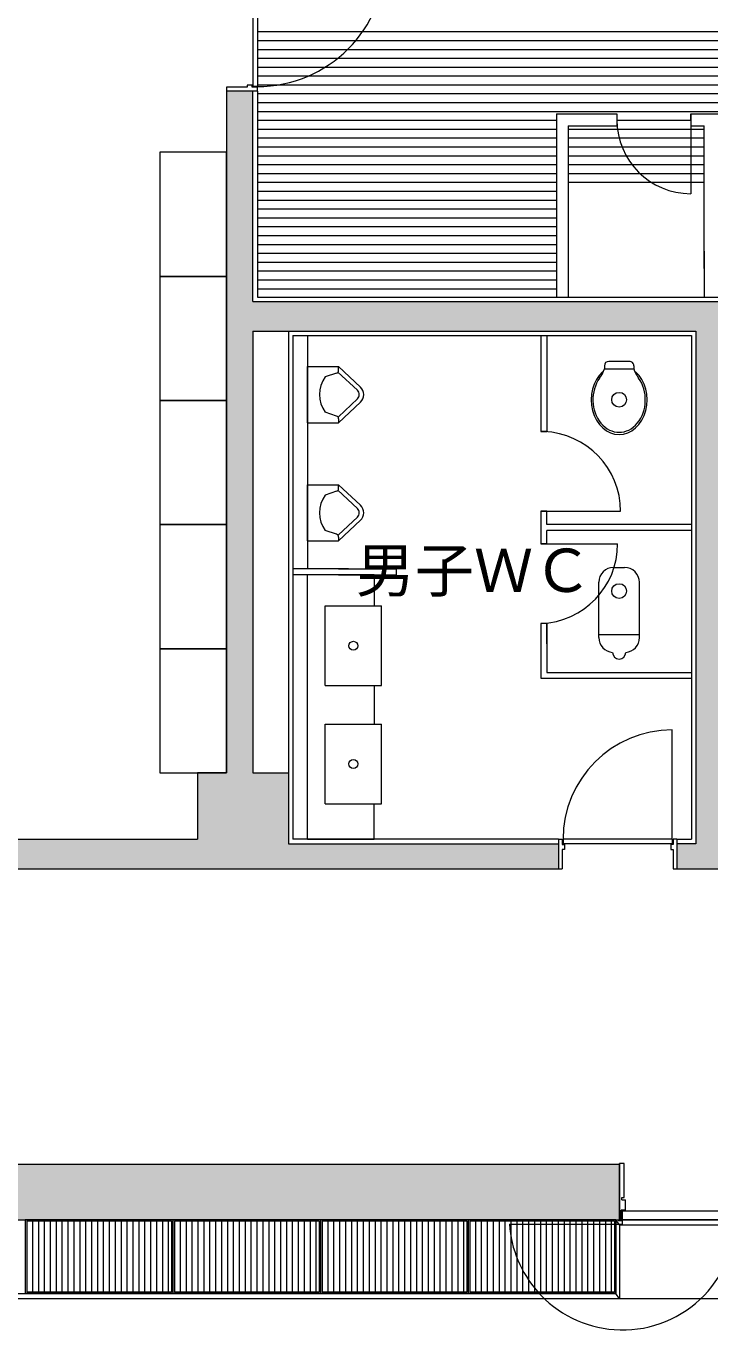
# Model space of a CAD drawing. Units: millimetres at full size, sheet at 1:200; details may follow other scales. Extents: x -96239 to 62349, y -170536 to 17264.
# Drawn here: x -9478 to -4846, y -51912 to -43087 of the extents above; entities that cross this region are included whole.
import ezdxf
from ezdxf.enums import TextEntityAlignment as Align

# ---------------------------------------------------------------- set-up
doc = ezdxf.new("R2010")
doc.units = ezdxf.units.MM
doc.header["$LTSCALE"] = 200
for name, color, linetype, lineweight in [('0-1_躯体', 7, 'Continuous', 9), ('0-2_建具', 7, 'Continuous', 9), ('0-3_仕上', 4, 'Continuous', 5), ('0-5_設備機器', 7, 'Continuous', 9)]:
    doc.layers.add(name, color=color, linetype=linetype, lineweight=lineweight)
doc.layers.add('0-4_室名', color=7, linetype='Continuous')
doc.styles.add('ＭＳ Ｐゴシック', font='')
doc.styles.get('ＭＳ Ｐゴシック').set_extended_font_data('MS PGothic')

msp = doc.modelspace()

# ---------------------------------------------------------------- linework, layer by layer
at = {"layer": '0-1_躯体'}
for p, q in [((-7911.1, -43526.2), (-8121.1, -43526.2)), ((-7941.1, -44951.2), (-7941.1, -43526.2)), ((-7911.1, -43526.2), (-7911.1, -44921.2)), ((-5886.1, -43681.2), (-5886.1, -43895.4)), ((-5886.1, -43681.2), (-5476.1, -43681.2)), ((-5476.1, -43681.2), (-5476.1, -43761.2)), ((-4976.1, -43681.2), (-4476.1, -43681.2)), ((-5806.1, -43761.2), (-5476.1, -43761.2)), ((-5806.1, -43761.2), (-5806.1, -43895.4)), ((-4886.1, -44727), (-4886.1, -43761.2)), ((-5886.1, -43883.4), (-5886.1, -44921.2)), ((-5806.1, -43883.4), (-5806.1, -44921.2)), ((-4886.1, -44610.3), (-4886.1, -44921.2)), ((-7911.1, -44921.2), (-1846.1, -44921.2)), ((-7941.1, -44951.2), (-1816.1, -44951.2)), ((-7941.1, -45151.2), (-4941.1, -45151.2)), ((-7941.1, -45151.2), (-7941.1, -48141.2)), ((-7701.1, -45151.2), (-7701.1, -48621.2)), ((-7671.1, -45181.2), (-4971.1, -45181.2)), ((-7671.1, -45181.2), (-7671.1, -48591.2)), ((-7571.1, -45181.2), (-7571.1, -46761.2)), ((-5991.1, -45182.6), (-5991.1, -45831.2)), ((-5951.1, -45182.6), (-5951.1, -45831.2)), ((-4971.1, -45181.2), (-4971.1, -46653.8)), ((-4941.1, -45151.2), (-4941.1, -48621.2)), ((-5951.1, -45831.2), (-5991.1, -45831.2)), ((-5991.1, -46371.2), (-5991.1, -46591.2)), ((-5991.1, -46371.2), (-5951.1, -46371.2)), ((-5951.1, -46461.2), (-5951.1, -46371.2)), ((-4971.1, -46461.2), (-5951.1, -46461.2)), ((-4971.1, -46501.2), (-5951.1, -46501.2)), ((-5951.1, -46591.2), (-5951.1, -46501.2)), ((-4971.1, -46501.2), (-4971.1, -47611.3)), ((-5951.1, -46591.2), (-5991.1, -46591.2)), ((-5961.1, -46591.2), (-5991.1, -46591.2)), ((-7294.8, -46761.2), (-7671.7, -46761.2)), ((-7294.8, -46801.2), (-7671.7, -46801.2)), ((-7571.1, -48591.2), (-7571.1, -46801.2)), ((-7361.7, -46801.2), (-6971.1, -46801.2)), ((-5991.1, -47131.2), (-5991.1, -47267.5)), ((-5951.1, -47131.2), (-5991.1, -47131.2)), ((-5951.1, -47131.2), (-5951.1, -47461.2)), ((-5951.1, -47267.5), (-5951.1, -47131.2)), ((-5951.1, -47461.2), (-4971.1, -47461.2)), ((-4971.1, -47501.2), (-4971.1, -48591.2)), ((-8316.1, -48141.2), (-8316.1, -48591.2)), ((-7941.1, -48141.2), (-7701.1, -48141.2)), ((-14016.1, -48591.2), (-8316.1, -48591.2)), ((-7701.1, -48621.2), (-5871.1, -48621.2)), ((-5871.1, -48591.2), (-7671.1, -48591.2)), ((-5871.1, -48591.2), (-5871.1, -48791.2)), ((-5071.1, -48591.2), (-4971.1, -48591.2)), ((-5071.1, -48591.2), (-5071.1, -48791.2)), ((-4941.1, -48621.2), (-5071.1, -48621.2)), ((-10706.1, -48791.2), (-5871.1, -48791.2)), ((-5071.1, -48791.2), (-4661.1, -48791.2)), ((-16425.1, -50791.2), (-5457.6, -50791.2)), ((-5457.6, -50791.2), (-5457.6, -51166.2)), ((-5482.6, -51666.2), (-5482.6, -51166.2)), ((-5457.6, -51201.2), (-5482.6, -51166.2)), ((-5467.6, -51171.2), (-5467.6, -51166.2)), ((-5467.6, -51171.2), (-5445.1, -51171.2)), ((-5447.6, -51166.2), (-5445.1, -51171.2)), ((-5447.6, -51166.2), (-3887.7, -51166.2)), ((-5457.6, -51201.2), (-3877.6, -51201.2)), ((-5457.6, -51201.2), (-5457.6, -51701.2)), ((-3792.2, -51701.2), (-32816.1, -51701.2)), ((-16400.1, -51666.2), (-5482.6, -51666.2)), ((-5457.6, -51701.2), (-5482.6, -51666.2))]:
    msp.add_line(p, q, dxfattribs=at)
for points in [[(-8121.1, -43526.2), (-8121.1, -48141.2), (-8316.1, -48141.2)], [(-4976.1, -43681.2), (-4976.1, -43761.2), (-4886.1, -43761.2)], [(-7361.7, -46761.2), (-6971.1, -46761.2), (-6971.1, -46801.2)], [(-5991.1, -47140.9), (-5991.1, -47501.2), (-4971.1, -47501.2)], [(-16425.1, -50791.2), (-16425.1, -51166.2), (-5457.6, -51166.2)]]:
    msp.add_lwpolyline(points, dxfattribs=at)
at = {"layer": '0-1_躯体', "color": 9}
for points in [[(-7941.1, -43526.2), (-8121.1, -43526.2), (-7941.1, -48141.2), (-8121.1, -48141.2)], [(-1616.1, -45151.2), (-1616.1, -44951.2), (-7941.1, -45151.2), (-7941.1, -44951.2)], [(-4791.1, -45151.2), (-4941.1, -45151.2), (-4791.1, -48621.2), (-4941.1, -48621.2)], [(-7701.1, -48141.2), (-8316.1, -48141.2), (-7701.1, -48591.2), (-8316.1, -48591.2)], [(-10706.1, -48791.2), (-8314.7, -48791.2), (-10706.1, -48591.2), (-8314.7, -48591.2)], [(-8314.7, -48588.9), (-8314.7, -48791.2), (-7701.1, -48588.9), (-7701.1, -48791.2)], [(-5871.1, -48791.2), (-5871.1, -48621.2), (-7701.1, -48791.2), (-7701.1, -48621.2)], [(-4661.1, -48621.2), (-5071.1, -48621.2), (-4661.1, -48791.2), (-5071.1, -48791.2)], [(-5457.6, -50791.2), (-16425.1, -50791.2), (-5457.6, -51166.2), (-16425.1, -51166.2)]]:
    msp.add_solid(points, dxfattribs=at)
at = {"layer": '0-2_建具'}
for p, q in [((-7941.1, -42626.2), (-7941.1, -43496.2)), ((-7911.1, -42626.2), (-7911.1, -43496.2)), ((-7981.1, -43501.2), (-8121.1, -43501.2)), ((-8121.1, -43501.2), (-8121.1, -43526.2)), ((-7946.1, -43486.2), (-7981.1, -43486.2)), ((-7981.1, -43486.2), (-7981.1, -43501.2)), ((-7946.1, -43501.2), (-7946.1, -43486.2)), ((-7911.1, -43501.2), (-7946.1, -43501.2)), ((-7911.1, -43496.2), (-7941.1, -43496.2)), ((-7911.1, -43526.2), (-7911.1, -43501.2)), ((-7911.1, -43526.2), (-8121.1, -43526.2)), ((-5476.1, -43681.2), (-5476.1, -43721.2)), ((-4976.1, -43721.2), (-4976.1, -43681.2)), ((-5991.1, -45831.2), (-5951.1, -45831.2)), ((-5951.1, -46371.2), (-5991.1, -46371.2)), ((-5951.1, -46591.2), (-5991.1, -46591.2)), ((-5951.1, -47131.2), (-5991.1, -47131.2)), ((-5961.1, -47131.2), (-5991.1, -47131.2)), ((-5871.1, -48591.2), (-5846.1, -48591.2)), ((-5846.1, -48591.2), (-5846.1, -48626.2)), ((-5846.1, -48626.2), (-5831.1, -48626.2)), ((-5101.1, -48591.2), (-5841.1, -48591.2)), ((-5841.1, -48591.2), (-5841.1, -48621.2)), ((-5101.1, -48621.2), (-5841.1, -48621.2)), ((-5831.1, -48626.2), (-5831.1, -48661.2)), ((-5111.1, -48626.2), (-5111.1, -48661.2)), ((-5101.1, -48591.2), (-5101.1, -48621.2)), ((-5071.1, -48591.2), (-5096.1, -48591.2)), ((-5071.1, -48591.2), (-5071.1, -48791.2)), ((-5111.1, -48661.2), (-5096.1, -48661.2)), ((-5457.6, -51166.2), (-5457.6, -50786.2)), ((-5427.6, -50786.2), (-5457.6, -50786.2)), ((-5442.6, -51031.2), (-5442.6, -51016.2)), ((-5442.6, -51031.2), (-5417.6, -51031.2)), ((-5417.6, -51101.2), (-5417.6, -51031.2)), ((-5467.6, -51166.2), (-5457.6, -51166.2)), ((-5467.6, -51171.2), (-5467.6, -51166.2)), ((-5467.6, -51171.2), (-5445.1, -51171.2)), ((-5447.6, -51166.1), (-5447.6, -51101.2)), ((-5417.6, -51101.2), (-5447.6, -51101.2)), ((-5445.1, -51171.2), (-5447.6, -51166.1)), ((-5437.6, -51106.2), (-4675.1, -51106.2)), ((-4675.1, -51166.2), (-5437.6, -51166.2))]:
    msp.add_line(p, q, dxfattribs=at)
at = {"layer": '0-2_建具', "color": 4, "lineweight": 5}
for p, q in [((-4976.1, -43721.2), (-4976.1, -44221.2)), ((-5971.1, -46371.2), (-5451.1, -46371.2)), ((-5991.1, -46591.2), (-5471.1, -46591.2)), ((-5101.1, -48591.2), (-5101.1, -47851.2)), ((-5437.6, -51196.2), (-5437.6, -51106.2)), ((-6204.3, -51196.2), (-5437.6, -51196.2))]:
    msp.add_line(p, q, dxfattribs=at)
at = {"layer": '0-2_建具'}
for points in [[(-5871.1, -48591.2), (-5871.1, -48791.2), (-5846.1, -48791.2)], [(-5096.1, -48591.2), (-5096.1, -48626.2), (-5111.1, -48626.2)], [(-5831.1, -48661.2), (-5846.1, -48661.2), (-5846.1, -48791.2)], [(-5096.1, -48661.2), (-5096.1, -48791.2), (-5071.1, -48791.2)], [(-5442.6, -51016.2), (-5427.6, -51016.2), (-5427.6, -50786.2)]]:
    msp.add_lwpolyline(points, dxfattribs=at)
at = {"layer": '0-2_建具', "color": 4, "lineweight": 5}
for centre, radius, start, end in [((-7911.1, -42626.2), 870, 270, 0), ((-4976.1, -43721.2), 500, 180, 270), ((-5991.1, -46371.2), 540, 0, 87.87405), ((-6011.1, -46591.2), 540, 272.12595, 0), ((-5101.1, -48591.2), 740, 90, 180), ((-5437.6, -51143.7), 768.5, 265.78973, 359.99107), ((-5437.6, -51143.7), 768.5, 183.91721, 221.38297), ((-5437.6, -51143.7), 768.5, 221.38297, 265.78973)]:
    msp.add_arc(centre, radius, start, end, dxfattribs=at)
at = {"layer": '0-3_仕上'}
for p, q in [((-7911.1, -43124.2), (-1846.1, -43124.2)), ((-7911.1, -43184.2), (-1846.1, -43184.2)), ((-7911.1, -43244.2), (-1846.1, -43244.2)), ((-7911.1, -43304.2), (-1846.1, -43304.2)), ((-7911.1, -43364.2), (-1846.1, -43364.2)), ((-7911.1, -43424.2), (-1846.1, -43424.2)), ((-7911.1, -43484.2), (-1846.1, -43484.2)), ((-7911.1, -43544.2), (-1846.1, -43544.2)), ((-7911.1, -43604.2), (-1846.1, -43604.2)), ((-7911.1, -43664.2), (-1846.1, -43664.2)), ((-7911.1, -43724.2), (-5886.1, -43724.2)), ((-5476.1, -43724.2), (-4976.1, -43724.2)), ((-7911.1, -43784.2), (-5886.1, -43784.2)), ((-7911.1, -43844.2), (-5886.1, -43844.2)), ((-5806.1, -43784.2), (-4886.1, -43784.2)), ((-5806.1, -43844.2), (-4886.1, -43844.2)), ((-7911.1, -43904.2), (-5886.1, -43904.2)), ((-5806.1, -43904.2), (-4886.1, -43904.2)), ((-7911.1, -43964.2), (-5886.1, -43964.2)), ((-7911.1, -44024.2), (-5886.1, -44024.2)), ((-5806.1, -43964.2), (-4886.1, -43964.2)), ((-5806.1, -44024.2), (-4886.1, -44024.2)), ((-7911.1, -44084.2), (-5886.1, -44084.2)), ((-5806.1, -44084.2), (-4886.1, -44084.2)), ((-7911.1, -44144.2), (-5886.1, -44144.2)), ((-7911.1, -44204.2), (-5886.1, -44204.2)), ((-5806.1, -44144.2), (-4886.1, -44144.2)), ((-7911.1, -44264.2), (-5886.1, -44264.2)), ((-7911.1, -44324.2), (-5886.1, -44324.2)), ((-7911.1, -44384.2), (-5886.1, -44384.2)), ((-7911.1, -44444.2), (-5886.1, -44444.2)), ((-7911.1, -44504.2), (-5886.1, -44504.2)), ((-7911.1, -44564.2), (-5886.1, -44564.2)), ((-7911.1, -44624.2), (-5886.1, -44624.2)), ((-7911.1, -44684.2), (-5886.1, -44684.2)), ((-7911.1, -44744.2), (-5886.1, -44744.2)), ((-7911.1, -44804.2), (-5886.1, -44804.2)), ((-7911.1, -44864.2), (-5886.1, -44864.2)), ((-9434.4, -51176.2), (-9434.4, -51656.2)), ((-9394.4, -51176.2), (-9394.4, -51656.2)), ((-9354.4, -51176.2), (-9354.4, -51656.2)), ((-9314.4, -51176.2), (-9314.4, -51656.2)), ((-9274.4, -51176.2), (-9274.4, -51656.2)), ((-9234.4, -51176.2), (-9234.4, -51656.2)), ((-9194.4, -51176.2), (-9194.4, -51656.2)), ((-9154.4, -51176.2), (-9154.4, -51656.2)), ((-9114.4, -51176.2), (-9114.4, -51656.2)), ((-9074.4, -51176.2), (-9074.4, -51656.2)), ((-9034.4, -51176.2), (-9034.4, -51656.2)), ((-8994.4, -51176.2), (-8994.4, -51656.2)), ((-8954.4, -51176.2), (-8954.4, -51656.2)), ((-8914.4, -51176.2), (-8914.4, -51656.2)), ((-8874.4, -51176.2), (-8874.4, -51656.2)), ((-8834.4, -51176.2), (-8834.4, -51656.2)), ((-8794.4, -51176.2), (-8794.4, -51656.2)), ((-8754.4, -51176.2), (-8754.4, -51656.2)), ((-8714.4, -51176.2), (-8714.4, -51656.2)), ((-8674.4, -51176.2), (-8674.4, -51656.2)), ((-8634.4, -51176.2), (-8634.4, -51656.2)), ((-8594.4, -51176.2), (-8594.4, -51656.2)), ((-8554.4, -51176.2), (-8554.4, -51656.2)), ((-8514.4, -51176.2), (-8514.4, -51656.2)), ((-8434.4, -51176.2), (-8434.4, -51656.2)), ((-8394.4, -51176.2), (-8394.4, -51656.2)), ((-8354.4, -51176.2), (-8354.4, -51656.2)), ((-8314.4, -51176.2), (-8314.4, -51656.2)), ((-8274.4, -51176.2), (-8274.4, -51656.2)), ((-8234.4, -51176.2), (-8234.4, -51656.2)), ((-8194.4, -51176.2), (-8194.4, -51656.2)), ((-8154.4, -51176.2), (-8154.4, -51656.2)), ((-8114.4, -51176.2), (-8114.4, -51656.2)), ((-8074.4, -51176.2), (-8074.4, -51656.2)), ((-8034.4, -51176.2), (-8034.4, -51656.2)), ((-7994.4, -51176.2), (-7994.4, -51656.2)), ((-7954.4, -51176.2), (-7954.4, -51656.2)), ((-7914.4, -51176.2), (-7914.4, -51656.2)), ((-7874.4, -51176.2), (-7874.4, -51656.2)), ((-7834.4, -51176.2), (-7834.4, -51656.2)), ((-7794.4, -51176.2), (-7794.4, -51656.2)), ((-7754.4, -51176.2), (-7754.4, -51656.2)), ((-7714.4, -51176.2), (-7714.4, -51656.2)), ((-7674.4, -51176.2), (-7674.4, -51656.2)), ((-7634.4, -51176.2), (-7634.4, -51656.2)), ((-7594.4, -51176.2), (-7594.4, -51656.2)), ((-7554.4, -51176.2), (-7554.4, -51656.2)), ((-7514.4, -51176.2), (-7514.4, -51656.2)), ((-7434.4, -51176.2), (-7434.4, -51656.2)), ((-7394.4, -51176.2), (-7394.4, -51656.2)), ((-7354.4, -51176.2), (-7354.4, -51656.2)), ((-7314.4, -51176.2), (-7314.4, -51656.2)), ((-7274.4, -51176.2), (-7274.4, -51656.2)), ((-7234.4, -51176.2), (-7234.4, -51656.2)), ((-7194.4, -51176.2), (-7194.4, -51656.2)), ((-7154.4, -51176.2), (-7154.4, -51656.2)), ((-7114.4, -51176.2), (-7114.4, -51656.2)), ((-7074.4, -51176.2), (-7074.4, -51656.2)), ((-7034.4, -51176.2), (-7034.4, -51656.2)), ((-6994.4, -51176.2), (-6994.4, -51656.2)), ((-6954.4, -51176.2), (-6954.4, -51656.2)), ((-6914.4, -51176.2), (-6914.4, -51656.2)), ((-6874.4, -51176.2), (-6874.4, -51656.2)), ((-6834.4, -51176.2), (-6834.4, -51656.2)), ((-6794.4, -51176.2), (-6794.4, -51656.2)), ((-6754.4, -51176.2), (-6754.4, -51656.2)), ((-6714.4, -51176.2), (-6714.4, -51656.2)), ((-6674.4, -51176.2), (-6674.4, -51656.2)), ((-6634.4, -51176.2), (-6634.4, -51656.2)), ((-6594.4, -51176.2), (-6594.4, -51656.2)), ((-6554.4, -51176.2), (-6554.4, -51656.2)), ((-6514.4, -51176.2), (-6514.4, -51656.2)), ((-6434.4, -51176.2), (-6434.4, -51656.2)), ((-6394.4, -51176.2), (-6394.4, -51656.2)), ((-6354.4, -51176.2), (-6354.4, -51656.2)), ((-6314.4, -51176.2), (-6314.4, -51656.2)), ((-6274.4, -51176.2), (-6274.4, -51656.2)), ((-6234.4, -51176.2), (-6234.4, -51656.2)), ((-6194.4, -51176.2), (-6194.4, -51656.2)), ((-6154.4, -51176.2), (-6154.4, -51656.2)), ((-6114.4, -51176.2), (-6114.4, -51656.2)), ((-6074.4, -51176.2), (-6074.4, -51656.2)), ((-6034.4, -51176.2), (-6034.4, -51656.2)), ((-5994.4, -51176.2), (-5994.4, -51656.2)), ((-5954.4, -51176.2), (-5954.4, -51656.2)), ((-5914.4, -51176.2), (-5914.4, -51656.2)), ((-5874.4, -51176.2), (-5874.4, -51656.2)), ((-5834.4, -51176.2), (-5834.4, -51656.2)), ((-5794.4, -51176.2), (-5794.4, -51656.2)), ((-5754.4, -51176.2), (-5754.4, -51656.2)), ((-5714.4, -51176.2), (-5714.4, -51656.2)), ((-5674.4, -51176.2), (-5674.4, -51656.2)), ((-5634.4, -51176.2), (-5634.4, -51656.2)), ((-5594.4, -51176.2), (-5594.4, -51656.2)), ((-5554.4, -51176.2), (-5554.4, -51656.2)), ((-5514.4, -51176.2), (-5514.4, -51656.2))]:
    msp.add_line(p, q, dxfattribs=at)
at = {"layer": '0-3_仕上', "color": 7, "lineweight": 9}
for p, q in [((-9472.6, -51176.2), (-9472.6, -51656.2)), ((-8492.1, -51176.2), (-9472.6, -51176.2)), ((-8492.1, -51176.2), (-8492.1, -51656.2)), ((-8472.6, -51176.2), (-8472.6, -51656.2)), ((-7492.1, -51176.2), (-8472.6, -51176.2)), ((-7492.1, -51176.2), (-7492.1, -51656.2)), ((-7472.6, -51176.2), (-7472.6, -51656.2)), ((-6492.1, -51176.2), (-7472.6, -51176.2)), ((-6492.1, -51176.2), (-6492.1, -51656.2)), ((-6472.6, -51176.2), (-6472.6, -51656.2)), ((-5492.1, -51176.2), (-6472.6, -51176.2)), ((-5492.1, -51176.2), (-5492.1, -51656.2)), ((-8492.1, -51656.2), (-9472.6, -51656.2)), ((-7492.1, -51656.2), (-8472.6, -51656.2)), ((-6492.1, -51656.2), (-7472.6, -51656.2)), ((-5492.1, -51656.2), (-6472.6, -51656.2))]:
    msp.add_line(p, q, dxfattribs=at)
for points in [[(-8482.6, -51166.2), (-8482.6, -51666.2), (-9482.6, -51666.2)], [(-8482.6, -51166.2), (-9482.6, -51166.2), (-9482.6, -51666.2)], [(-7482.6, -51166.2), (-7482.6, -51666.2), (-8482.6, -51666.2)], [(-7482.6, -51166.2), (-8482.6, -51166.2), (-8482.6, -51666.2)], [(-6482.6, -51166.2), (-6482.6, -51666.2), (-7482.6, -51666.2)], [(-6482.6, -51166.2), (-7482.6, -51166.2), (-7482.6, -51666.2)], [(-5482.6, -51166.2), (-5482.6, -51666.2), (-6482.6, -51666.2)], [(-5482.6, -51166.2), (-6482.6, -51166.2), (-6482.6, -51666.2)]]:
    msp.add_lwpolyline(points, dxfattribs=at)
at = {"layer": '0-5_設備機器'}
for p, q in [((-5391.1, -45356.2), (-5531.1, -45356.2)), ((-7571.1, -45391.2), (-7361.1, -45391.2)), ((-7571.1, -45771.2), (-7571.1, -45391.2)), ((-7374.8, -45435.7), (-7451.1, -45461.2)), ((-7365.1, -45428.7), (-7233.7, -45552)), ((-7361.1, -45391.2), (-7213.2, -45530.2)), ((-7361.1, -45416.8), (-7361.1, -45391.2)), ((-5572.9, -45426.3), (-5567.4, -45426.3)), ((-5561.1, -45386.2), (-5561.1, -45406.2)), ((-5561.1, -45406.2), (-5361.1, -45406.2)), ((-5361.1, -45386.2), (-5361.1, -45406.2)), ((-5354.9, -45426.3), (-5349.4, -45426.3)), ((-7362, -45730.9), (-7233.7, -45610.3)), ((-7374.8, -45726.6), (-7451.1, -45701.2)), ((-7361.1, -45771.2), (-7213.2, -45632.2)), ((-7571.1, -45771.2), (-7361.1, -45771.2)), ((-7361.1, -45745.6), (-7361.1, -45771.2)), ((-7571.1, -46191.2), (-7361.1, -46191.2)), ((-7571.1, -46571.2), (-7571.1, -46191.2)), ((-7374.8, -46235.7), (-7451.1, -46261.2)), ((-7365.1, -46228.7), (-7233.7, -46352)), ((-7361.1, -46191.2), (-7213.2, -46330.2)), ((-7361.1, -46216.8), (-7361.1, -46191.2)), ((-7362, -46530.9), (-7233.7, -46410.3)), ((-7374.8, -46526.6), (-7451.1, -46501.2)), ((-7361.1, -46571.2), (-7213.2, -46432.2)), ((-7571.1, -46571.2), (-7361.1, -46571.2)), ((-7361.1, -46545.6), (-7361.1, -46571.2)), ((-5498.6, -46751.2), (-5423.6, -46751.2)), ((-7121.1, -46801.2), (-7571.1, -46801.2)), ((-7571.1, -48591.2), (-7571.1, -46801.2)), ((-7121.1, -46801.2), (-7121.1, -47011.2)), ((-5598.6, -47226.2), (-5598.6, -46851.2)), ((-5323.6, -47226.2), (-5323.6, -46851.2)), ((-7451.1, -47551.2), (-7451.1, -47011.2)), ((-7451.1, -47011.2), (-7071.1, -47011.2)), ((-7071.1, -47551.2), (-7071.1, -47011.2)), ((-5323.6, -47206.2), (-5598.6, -47206.2)), ((-7451.1, -47551.2), (-7071.1, -47551.2)), ((-7121.1, -47551.2), (-7121.1, -47811.2)), ((-7451.1, -48351.2), (-7451.1, -47811.2)), ((-7451.1, -47811.2), (-7071.1, -47811.2)), ((-7071.1, -48351.2), (-7071.1, -47811.2)), ((-7451.1, -48351.2), (-7071.1, -48351.2)), ((-7121.1, -48591.2), (-7121.1, -48351.2)), ((-7571.1, -48591.2), (-7121.1, -48591.2))]:
    msp.add_line(p, q, dxfattribs=at)
at = {"layer": '0-5_設備機器', "color": 2, "lineweight": 5}
for points in [[(-8121.1, -43941.2), (-8571.1, -43941.2), (-8571.1, -44781.2), (-8121.1, -44781.2)], [(-8121.1, -44781.2), (-8571.1, -44781.2), (-8571.1, -45621.2), (-8121.1, -45621.2)], [(-8121.1, -45621.2), (-8571.1, -45621.2), (-8571.1, -46461.2), (-8121.1, -46461.2)], [(-8121.1, -46461.2), (-8571.1, -46461.2), (-8571.1, -47301.2), (-8121.1, -47301.2)], [(-8121.1, -47301.2), (-8571.1, -47301.2), (-8571.1, -48141.2), (-8121.1, -48141.2)]]:
    msp.add_lwpolyline(points, close=True, dxfattribs=at)
at = {"layer": '0-5_設備機器'}
for centre, radius in [((-5461.1, -45616.2), 50), ((-5461.1, -46911.2), 50), ((-7261.1, -47281.2), 30), ((-7261.1, -48081.2), 30)]:
    msp.add_circle(centre, radius, dxfattribs=at)
for centre, radius, start, end in [((-5531.1, -45386.2), 30, 90.0002, 179.99985), ((-5391.1, -45386.2), 30, 0, 90.0002), ((-7381.1, -45416.8), 20, 288.43475, 0.00005), ((-5706.8, -45371.8), 149.7, 319.26181, 346.71165), ((-5215.5, -45371.8), 149.7, 193.28787, 220.73772), ((-7291.1, -45581.2), 200, 143.13008, 216.87003), ((-7261.1, -45581.2), 70, 313.21404, 46.78607), ((-7261.1, -45581.2), 40, 313.21404, 46.78607), ((-7381.1, -45745.6), 20, 0.00005, 71.56477), ((-7381.1, -46216.8), 20, 288.43475, 0.00005), ((-7291.1, -46381.2), 200, 143.13008, 216.87003), ((-7261.1, -46381.2), 70, 313.21404, 46.78607), ((-7261.1, -46381.2), 40, 313.21404, 46.78607), ((-7381.1, -46545.6), 20, 0.00005, 71.56477), ((-5498.6, -46851.2), 100, 90.00005, 180), ((-5423.6, -46851.2), 100, 359.99985, 90.00005), ((-5498.6, -47226.2), 100, 180, 265.71104), ((-5423.6, -47226.2), 100, 274.28937, 359.99985), ((-5461.1, -47326.2), 45, 180, 359.99985)]:
    msp.add_arc(centre, radius, start, end, dxfattribs=at)
for major_axis, start_param, end_param in [((0, 235), 0.630122, 5.65306), ((0, 220), 0.8407, 5.44248)]:
    msp.add_ellipse((-5461.1, -45616.2), major_axis=major_axis, ratio=0.8068, start_param=start_param, end_param=end_param, dxfattribs=at)

# ---------------------------------------------------------------- texts
at = {"layer": '0-4_室名', "style": 'ＭＳ Ｐゴシック'}
msp.add_text('男子ＷＣ', height=293.3, dxfattribs=at).set_placement((-7244, -47005.1), align=Align.BOTTOM_LEFT)

doc.saveas('drawing.dxf')
